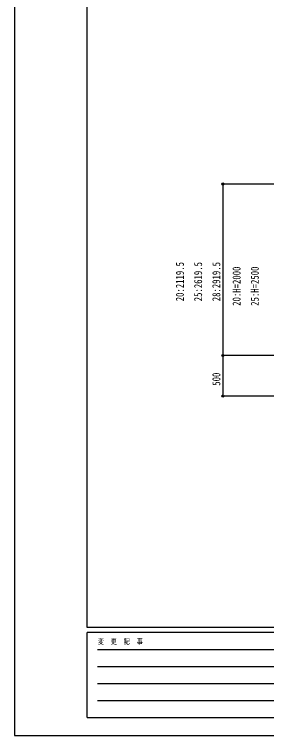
# Model space of a CAD drawing. Units: millimetres, scale not verified. Extents: x -12615 to 12615, y -8910 to 8910.
# Drawn here: x -12615 to -9501, y -8910 to 0 of the extents above; entities that cross this region are included whole.
import ezdxf
from ezdxf.enums import TextEntityAlignment as Align

# ---------------------------------------------------------------- set-up
doc = ezdxf.new("R2010")
doc.units = ezdxf.units.MM
doc.header["$LTSCALE"] = 40
doc.layers.add('0-6_YKK_D', color=6, linetype='Continuous')
doc.layers.add('0-7_YKK_ZWAK', color=7, linetype='Continuous')
doc.styles.add('ＭＳ ゴシック', font='')
doc.styles.get('ＭＳ ゴシック').set_extended_font_data('MS Gothic')

msp = doc.modelspace()

# ---------------------------------------------------------------- linework, layer by layer
at = {"layer": '0-6_YKK_D'}
for p, q in [((-8648.47, -2095.51), (-10042.18, -2095.51)), ((-10041.18, -2095.51), (-10041.18, -4215)), ((-9050.1, -4215), (-10042.18, -4215)), ((-8986.32, -4215), (-10042.18, -4215)), ((-10041.18, -4215), (-10041.18, -4715)), ((-8986.82, -4715), (-10042.18, -4715))]:
    msp.add_line(p, q, dxfattribs=at)
for centre in [(-10041.18, -2095.51), (-10041.18, -4215), (-10041.18, -4215), (-10041.18, -4715)]:
    msp.add_circle(centre, 12.75, dxfattribs=at)
at = {"layer": '0-7_YKK_ZWAK'}
for p, q in [((-11714.94, -7575), (-11714.94, 8325)), ((11685.06, -7575), (-11714.94, -7575)), ((-3914.94, -7635), (-11714.94, -7635)), ((-11714.94, -8685), (-11714.94, -7635)), ((-11587.44, -7845), (-4064.94, -7845)), ((-11587.44, -8055), (-4064.94, -8055)), ((-11587.44, -8265), (-4064.94, -8265)), ((-11587.44, -8475), (-4064.94, -8475)), ((-11714.94, -8685), (-3914.94, -8685))]:
    msp.add_line(p, q, dxfattribs=at)
msp.add_lwpolyline([(-12615, -8910), (12615, -8910), (12615, 8910), (-12615, 8910)], close=True, dxfattribs=at)

# ---------------------------------------------------------------- texts
at = {"layer": '0-6_YKK_D', "style": 'ＭＳ ゴシック', "width": 0.8}
for s, p in [('20:2119.5', (-10493.18, -3544.06)), ('25:2619.5', (-10268.18, -3544.06)), ('28:2919.5', (-10043.18, -3544.06)), ('20:H=2000', (-9793.18, -3600.2)), ('25:H=2500', (-9568.18, -3600.2)), ('500', (-10043.18, -4587.4))]:
    msp.add_text(s, height=98.97, rotation=90, dxfattribs=at).set_placement(p, align=Align.BOTTOM_LEFT)
at = {"layer": '0-7_YKK_ZWAK', "style": 'ＭＳ ゴシック', "width": 0.8}
msp.add_text('変  更  記  事', height=65.98, dxfattribs=at).set_placement((-11583.93, -7800), align=Align.BOTTOM_LEFT)

doc.saveas('drawing.dxf')
